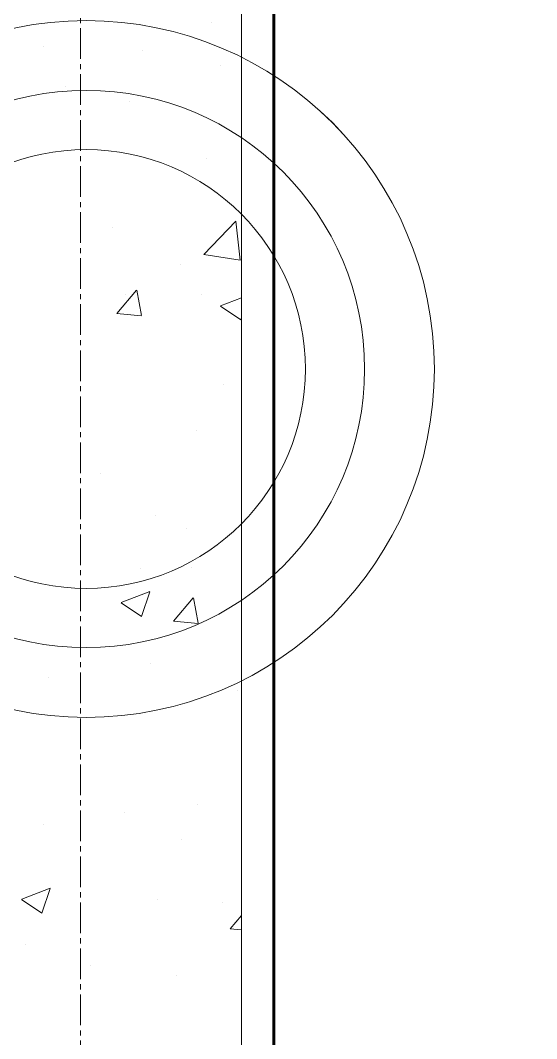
# Model space of a CAD drawing. Header units: millimetres. Extents: x 470010 to 1231400, y -134005 to 421770.
# Drawn here: x 672836 to 673157, y -55169 to -54537 of the extents above; entities that cross this region are included whole.
import ezdxf
from ezdxf.enums import TextEntityAlignment as Align

# ---------------------------------------------------------------- set-up
doc = ezdxf.new("R2010")
doc.units = ezdxf.units.MM
doc.linetypes.add('CENTER2', pattern=[28.575, 19.05, -3.175, 3.175, -3.175])
doc.layers.get('Defpoints').update_dxf_attribs({"color": 140})
for name, color, linetype, lineweight in [('0) шп потолок', 3, 'Continuous', 60), ('АР_Стены ПЕНОблок', 52, 'Continuous', 20), ('АР_Штриховка', 8, 'Continuous', 0)]:
    doc.layers.add(name, color=color, linetype=linetype, lineweight=lineweight)
doc.layers.add('АР_Делит', color=120, linetype='Continuous', lineweight=0, plot=False)
doc.layers.add('РД_Оси_100', color=7, linetype='Continuous', lineweight=0, true_color=0x525252)
doc.styles.add('style1', font='ARIALN.TTF')

# ---------------------------------------------------------------- blocks, each defined once
blk = doc.blocks.new('СОШ_2200_АР_ОСИ_М100_28.05.24')
at = {"layer": 'РД_Оси_100', "color": 251, "linetype": 'CENTER2', "true_color": 0x636466}
blk.add_line((0, -6155), (0, 139938.679), dxfattribs=at)
blk = doc.blocks.new('A$C9108343f')
at = {"layer": '0) шп потолок'}
blk.add_lwpolyline([(14844.96, 43275.16), (14844.96, 51955), (7274.95, 51955), (7274.95, 42855), (13824.96, 42855)], dxfattribs=at)
at = {"layer": 'АР_Делит', "color": 18, "true_color": 0x000000}
for radius in [216.34, 173.04, 136.21]:
    blk.add_circle((7158.34, 45613.08), radius, dxfattribs=at)
at = {"layer": 'АР_Стены ПЕНОблок', "color": 18, "linetype": 'Continuous', "lineweight": 20, "true_color": 0x000000}
blk.add_line((7254.96, 21355), (7254.96, 97555), dxfattribs=at)
at = {"layer": 'АР_Штриховка', "color": 18, "linetype": 'Continuous', "lineweight": 0, "true_color": 0x000000}
for p, q in [((7236.35, 45828.27), (7236.35, 45828.27)), ((7131.67, 45813.05), (7131.67, 45813.05)), ((7193.15, 45810.75), (7193.15, 45810.75)), ((7241.7, 45801.4), (7241.7, 45801.4)), ((7145.51, 45788.74), (7145.51, 45788.74)), ((7185.22, 45778.93), (7185.22, 45778.93)), ((7233.26, 45743.72), (7233.26, 45743.72)), ((7174.88, 45701.22), (7174.88, 45701.22)), ((7231.48, 45684.21), (7251.26, 45704.83)), ((7254.12, 45680.71), (7251.32, 45704.84)), ((7231.52, 45684.13), (7254.11, 45680.62)), ((7216.73, 45678.21), (7216.73, 45678.21)), ((7177.44, 45647.51), (7189.69, 45662.1)), ((7192.81, 45646.21), (7189.87, 45662.13)), ((7182.66, 45659.2), (7182.66, 45659.2)), ((7230.18, 45659.16), (7230.18, 45659.16)), ((7241.93, 45652.25), (7254.96, 45657.25)), ((7241.87, 45652.12), (7254.51, 45643.59)), ((7177.44, 45647.51), (7192.62, 45646.18)), ((7254.52, 45643.59), (7254.96, 45644.89)), ((7243.52, 45603.43), (7243.52, 45603.43)), ((7227.09, 45574.61), (7227.09, 45574.61)), ((7167.26, 45548.42), (7167.26, 45548.42)), ((7201.66, 45521.98), (7201.66, 45521.98)), ((7220.82, 45514.3), (7220.82, 45514.3)), ((7224, 45490.05), (7224, 45490.05)), ((7192.4, 45489.12), (7192.4, 45489.12)), ((7180.13, 45468.06), (7197.92, 45474.89)), ((7192.72, 45459.4), (7197.87, 45474.75)), ((7228.05, 45455.16), (7225.11, 45471.08)), ((7180.07, 45467.93), (7192.71, 45459.41)), ((7212.69, 45456.45), (7224.93, 45471.05)), ((7212.69, 45456.45), (7227.87, 45455.12)), ((7198.43, 45430.17), (7198.43, 45430.17)), ((7134.84, 45421.8), (7134.84, 45421.8)), ((7252.32, 45413.58), (7252.32, 45413.58)), ((7220.91, 45405.5), (7220.91, 45405.5)), ((7227.8, 45342.66), (7227.8, 45342.66)), ((7181.91, 45337.56), (7181.91, 45337.56)), ((7131.61, 45329.99), (7131.61, 45329.99)), ((7217.82, 45320.94), (7217.82, 45320.94)), ((7118.33, 45283.87), (7136.12, 45290.7)), ((7130.92, 45275.21), (7136.07, 45290.56)), ((7118.27, 45283.74), (7130.9, 45275.22)), ((7202.86, 45283.79), (7202.86, 45283.79)), ((7242.77, 45281.79), (7242.77, 45281.79)), ((7247.93, 45265.4), (7254.96, 45273.77)), ((7247.93, 45265.39), (7254.96, 45264.78)), ((7120.82, 45255.4), (7120.82, 45255.4)), ((7160.98, 45242.48), (7160.98, 45242.48)), ((7214.73, 45236.39), (7214.73, 45236.39))]:
    blk.add_line(p, q, dxfattribs=at)
at = {"layer": 'РД_Оси_100'}
blk.add_blockref('СОШ_2200_АР_ОСИ_М100_28.05.24', (7154.96, 6755), dxfattribs=at)
at = {"layer": 'Defpoints', "color": 18, "true_color": 0x000000, "style": 'style1'}
for p in [(143949.34, 316089.12), (143974.98, 281639.5), (143890.4, 273244.71), (143839.99, 264276.81), (143967.75, 254892.38), (12251.96, 104178.14), (12382.58, 96023.14)]:
    blk.add_attdef('АР-ПОМЕЩЕНИЕ:НАИМЕНОВАНИЕ', text='', height=100, dxfattribs=at).set_placement(p, align=Align.MIDDLE)
at = {"layer": 'Defpoints', "color": 18, "true_color": 0x000000, "style": 'style1', "flags": 8}
for p in [(143951.3, 279099.09), (143848.34, 269251.11), (143875.33, 260094.25), (144049.74, 250824.7), (163419.28, 238153.36), (155897.46, 237965.97), (183037.2, 237965.97), (143342.94, 237876.19)]:
    blk.add_attdef('АР-ПОМЕЩЕНИЕ:НАИМЕНОВАНИЕ', text='', height=100, dxfattribs=at).set_placement(p, align=Align.MIDDLE)

msp = doc.modelspace()

# ---------------------------------------------------------------- linework, layer by layer
at = {"layer": '0) шп потолок'}
msp.add_lwpolyline([(680563.57, -57091.084), (680563.57, -48411.242), (672993.566, -48411.242), (672993.566, -57511.242), (679543.57, -57511.242)], dxfattribs=at)
at = {"layer": 'АР_Делит', "color": 18, "true_color": 0x000000}
for radius in [216.336, 173.036, 136.212]:
    msp.add_circle((672876.957, -54753.162), radius, dxfattribs=at)
at = {"layer": 'АР_Стены ПЕНОблок', "color": 18, "linetype": 'Continuous', "lineweight": 20, "true_color": 0x000000}
msp.add_line((672973.57, -79011.242), (672973.57, -2811.242), dxfattribs=at)
at = {"layer": 'АР_Штриховка', "color": 18, "linetype": 'Continuous', "lineweight": 0, "true_color": 0x000000}
for p, q in [((672950.093, -54682.032), (672969.877, -54661.413)), ((672972.737, -54685.529), (672969.931, -54661.407)), ((672950.133, -54682.116), (672972.723, -54685.62)), ((672896.055, -54718.731), (672908.3, -54704.137)), ((672911.421, -54720.029), (672908.484, -54704.108)), ((672960.547, -54713.991), (672973.57, -54708.992)), ((672960.486, -54714.126), (672973.121, -54722.648)), ((672896.055, -54718.735), (672911.237, -54720.063)), ((672973.133, -54722.652), (672973.57, -54721.349)), ((672898.745, -54898.179), (672916.53, -54891.353)), ((672911.331, -54906.84), (672916.481, -54891.491)), ((672898.684, -54898.314), (672911.319, -54906.836)), ((672931.299, -54909.787), (672943.544, -54895.194)), ((672946.664, -54911.086), (672943.727, -54895.165)), ((672931.298, -54909.792), (672946.48, -54911.12)), ((672836.943, -55082.368), (672854.728, -55075.541)), ((672849.529, -55091.028), (672854.679, -55075.679)), ((672836.882, -55082.502), (672849.517, -55091.024)), ((672966.542, -55100.844), (672973.57, -55092.469)), ((672966.542, -55100.849), (672973.57, -55101.463))]:
    msp.add_line(p, q, dxfattribs=at)

# ---------------------------------------------------------------- block references
msp.add_blockref('A$C9108343f', (665718.612, -100366.242))
at = {"layer": 'РД_Оси_100'}
msp.add_blockref('СОШ_2200_АР_ОСИ_М100_28.05.24', (672873.57, -93611.242), dxfattribs=at)

doc.saveas('drawing.dxf')
